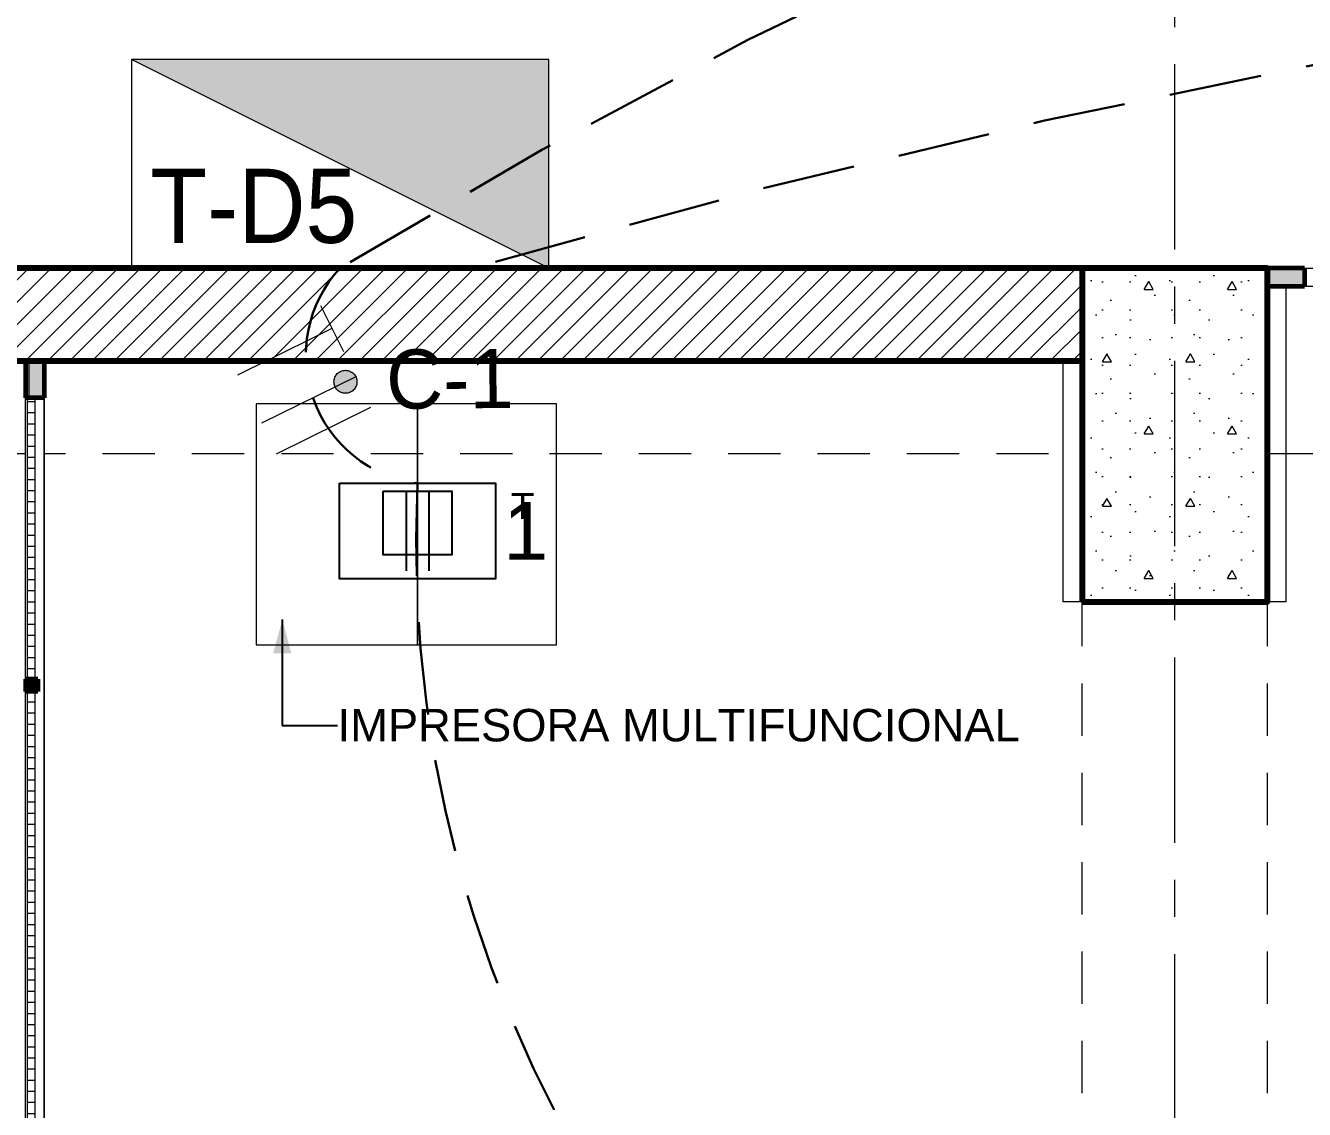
# Model space of a CAD drawing. Header units: inches. Extents: x -19 to 5698, y -728 to 92.
# Drawn here: x 219.22 to 222.67, y 15.131 to 18.054 of the extents above; entities that cross this region are included whole.
import ezdxf

# ---------------------------------------------------------------- set-up
doc = ezdxf.new("R2010")
doc.units = ezdxf.units.IN
doc.header["$MEASUREMENT"] = 0
doc.set_wipeout_variables(frame=1)
for name, pattern in [('CONTINUA', [0]), ('HIDDEN', [0.375, 0.25, -0.125]), ('Hidden Line', [0.195611, 0.141111, -0.0545]), ('Punto & Raya', [0.65, 0.5, -0.075, 0, -0.075]), ('RAYITAS', [0.375, 0.25, -0.125]), ('Wipeout_Contour', [1, 0, -1])]:
    doc.linetypes.add(name, pattern=pattern)
doc.layers.get('0').update_dxf_attribs({"color": 61})
for name, color, linetype, lineweight in [('00 conduct tomacorr', 120, 'HIDDEN', 30), ('00 IE CKTO ILUMINACION', 3, 'Continuous', 50), ('00 IE LUZ EMERGENCIA', 253, 'Continuous', 0), ('sub tablero de distribucion', 184, 'Continuous', 9), ('T-TECHO-E', 150, 'Continuous', 20), ('T.S.', 61, 'Continuous', 25), ('textos', 7, 'Continuous', 5), ('TOMACORRIENTE', 22, 'RAYITAS', 9)]:
    doc.layers.add(name, color=color, linetype=linetype, lineweight=lineweight)
for name, color, linetype in [('02 _ ARQ _ ALB _ Ejes Generales', 251, 'Continuous'), ('02 _ ARQ _ ALB _ Mobiliario', 7, 'Continuous'), ('02 _ ARQ _ ZON _ Espacio.3D', 7, 'Continuous'), ('08 _ STR _ EXT _ 06 Columnas', 7, 'Continuous'), ('08 _ STR _ EXT _ 09 Vigas', 251, 'Continuous'), ('Acabado - Muros', 7, 'Continuous'), ('Estructura - 04 MURO', 7, 'Continuous'), ('Notas - Etiquetas', 7, 'Continuous')]:
    doc.layers.add(name, color=color, linetype=linetype)
doc.styles.add('Annotative', font='arial.ttf')
doc.styles.add('Estilo_Generado_4', font='swisse.ttf')
doc.styles.add('SWISS', font='swisse.ttf')
doc.dimstyles.new('Estilo_Generado__8', dxfattribs={"dimtxt": 0.18, "dimasz": 0.0912, "dimexe": 0.18, "dimexo": 0.0625, "dimgap": 0, "dimtad": 0, "dimtih": 1, "dimtoh": 1, "dimdec": 4, "dimzin": 0, "dimdsep": 46, "dimcen": 0.09, "dimadec": 0, "dimazin": 0, "dimtfac": 1, "dimtdec": 4, "dimtmove": 0, "dimatfit": 3, "dimldrblk": 'ARROWHEAD_5', "dimfxl": 1, "dimtolj": 1, "dimtzin": 0, "dimarcsym": 0})
pattern_1 = [(0, (185.000038, 1e-08), (0, 0.030000001), [])]

# ---------------------------------------------------------------- blocks, each defined once
blk = doc.blocks.new('ARROWHEAD_5')
at = {"linetype": 'Continuous', "lineweight": 0}
blk.add_hatch(color=0, dxfattribs=at).paths.add_polyline_path([(-1, 0.2679), (0, 0), (-1, -0.2679)])
at = {"color": 0, "linetype": 'Continuous', "lineweight": 0}
blk.add_line((0, 0), (-1, 0), dxfattribs=at)
blk = doc.blocks.new('TD')
blk.add_hatch(color=256).paths.add_polyline_path([(-0.6185, 0.813), (-0.6185, 0.2502), (0.507, 0.2502)])
blk.add_line((-0.6185, 0.813), (0.507, 0.2502))
blk.add_lwpolyline([(-0.6185, 0.2502), (0.507, 0.2502), (0.507, 0.813), (-0.6185, 0.813)], close=True)
blk = doc.blocks.new('T.S.')
for p, q in [((2755.0914, 1630.1123), (2755.0914, 1629.8975)), ((2755.153, 1630.1123), (2755.153, 1629.8975))]:
    blk.add_line(p, q)
for points in [[(2754.9116, 1630.1338), (2755.3328, 1630.1338), (2755.3328, 1629.8758), (2754.9116, 1629.8758)], [(2755.0298, 1630.1123), (2755.2146, 1630.1123), (2755.2146, 1629.9403), (2755.0298, 1629.9403)]]:
    blk.add_lwpolyline(points, close=True)
at = {"color": 3, "insert": (2755.3768, 1630.1075), "char_height": 0.07, "attachment_point": 1}
blk.add_mtext_dynamic_manual_height_columns('{\\fVerdana|b0|i0|c0|p34;\\C1;T}', width=0.044429, gutter_width=12.5, heights=[0], dxfattribs=at)
blk = doc.blocks.new('a')
at = {"layer": 'TOMACORRIENTE', "ltscale": 0.05}
h = blk.add_hatch(color=4, dxfattribs=at)
edge = h.paths.add_edge_path()
edge.add_arc((0, 0.0752), 0.0211, 0, 360)
at = {"layer": 'TOMACORRIENTE', "color": 4}
for p, q in [((-0.1455, 0.0963), (-0.0515, 0.0963)), ((-0.0985, 0.0963), (-0.0985, -0.0966)), ((0, 0.0963), (0, -0.0963)), ((0.0623, -0.0963), (0.0623, 0.0963))]:
    blk.add_line(p, q, dxfattribs=at)
blk.add_circle((0, 0.0752), 0.0211, dxfattribs=at)
blk = doc.blocks.new('CABLE 3FACE')
at = {"layer": 'T-TECHO-E', "rotation": 59.94170052614085}
blk.add_blockref('a', (0, 0), dxfattribs=at)

msp = doc.modelspace()

# ---------------------------------------------------------------- hatches: boundary and pattern name
at = {"layer": 'Acabado - Muros', "linetype": 'Continuous', "lineweight": 0}
msp.add_hatch(color=254, dxfattribs=at).paths.add_polyline_path([(222.67, 17.4), (222.57, 17.4), (222.57, 17.35), (222.67, 17.35)])

# ---------------------------------------------------------------- linework, layer by layer
at = {"layer": '00 conduct tomacorr'}
msp.add_arc((223.5916, 16.657, 0.0005), 3.3183, 177.1914, 218.0689, dxfattribs=at)
at = {"layer": '02 _ ARQ _ ALB _ Ejes Generales', "color": 251, "linetype": 'Punto & Raya', "lineweight": 13, "true_color": 0x636466}
msp.add_line((222.32, 3.05), (222.32, 44.9), dxfattribs=at)
at = {"layer": '02 _ ARQ _ ALB _ Mobiliario', "color": 175, "linetype": 'Continuous', "lineweight": 13, "flags": 128}
for points in [[(220.2772, 17.0342), (219.8422, 17.0342), (219.8422, 16.3842), (220.2772, 16.3842)], [(220.2772, 17.0342), (220.2772, 16.3842), (220.6522, 16.3842), (220.6522, 17.0342)]]:
    msp.add_lwpolyline(points, close=True, dxfattribs=at)
at = {"layer": '02 _ ARQ _ ZON _ Espacio.3D', "color": 254, "linetype": 'Continuous', "lineweight": 0, "flags": 128}
for points in [[(205.07, 17.4), (229.57, 17.4), (229.57, 16.25), (230.77, 16.25), (230.77, 15.5372), (232.42, 15.5372), (232.42, 15.1499), (233.32, 15.1499), (233.3204, 17.1), (232.82, 17.1), (232.82, 19.05), (230.67, 19.05), (230.67, 20.35), (231.67, 20.35), (231.67, 22.25), (231.17, 22.25), (231.17, 22.7), (231.67, 22.7), (231.67, 24.4), (231.17, 24.4), (231.17, 24.85), (231.67, 24.85), (231.67, 29.7), (208.07, 29.7)], [(229.07, 16.9), (228.27, 16.9), (228.27, 17.35), (222.6196, 17.35), (222.6196, 17.15), (222.6196, 16.5), (222.0196, 16.5), (222.0196, 17.15), (219.27, 17.15), (219.27, 7.35), (221.87, 7.35), (221.87, 7.7), (222.07, 7.7), (222.07, 8.1), (222.57, 8.1), (222.57, 7.7), (222.77, 7.7), (222.77, 7.2), (222.27, 7.2), (222.27, 4.9463)]]:
    msp.add_lwpolyline(points, dxfattribs=at)
msp.add_lwpolyline([(212.17, 7.7005), (212.2252, 7.7005), (212.225, 6.2005), (216.8495, 6.1997), (216.8495, 7.6997), (217.0795, 7.6996), (217.0796, 7.6996), (217.0795, 7.35), (219.2295, 7.35), (219.2295, 17.15), (215.57, 17.15), (215.57, 16.9), (215.57, 16.5), (215.07, 16.5), (215.07, 16.9), (215.07, 17.3496), (212.17, 17.3496)], close=True, dxfattribs=at)
at = {"layer": '08 _ STR _ EXT _ 09 Vigas', "color": 251, "linetype": 'Hidden Line', "lineweight": 13, "true_color": 0x636466}
for p, q in [((215.57, 16.9), (222.07, 16.9)), ((222.07, 7.7), (222.07, 16.9)), ((222.57, 16.9), (229.07, 16.9)), ((222.57, 7.7), (222.57, 16.9))]:
    msp.add_line(p, q, dxfattribs=at)
at = {"layer": 'Acabado - Muros', "color": 7, "linetype": 'Continuous', "lineweight": 60}
for p, q in [((222.57, 17.4), (222.57, 17.35)), ((222.67, 17.4), (222.57, 17.4)), ((222.67, 17.4), (222.67, 17.35)), ((222.67, 17.35), (222.57, 17.35))]:
    msp.add_line(p, q, dxfattribs=at)

# ---------------------------------------------------------------- block references
at = {"layer": 'T.S.'}
msp.add_blockref('T.S.', (-2534.8449, -1613.3141), dxfattribs=at)

# ---------------------------------------------------------------- texts
at = {"layer": '00 IE LUZ EMERGENCIA', "style": 'Annotative'}
msp.add_attdef('1', (220.5089, 16.6132, 0), '', height=0.1562, dxfattribs=at)
at = {"layer": 'Notas - Etiquetas', "color": 5, "linetype": 'Continuous', "lineweight": 35, "insert": (220.0617, 16.1666), "char_height": 0.0875, "attachment_point": 4, "style": 'Estilo_Generado_4'}
msp.add_mtext('\\A1;{\\pql;\\fSwis721 Ex BT|b0|i0|c0|p34;IMPRESORA MULTIFUNCIONAL}', dxfattribs=at)
at = {"layer": 'textos', "style": 'SWISS', "width": 0.9}
msp.add_text('T-D5', height=0.2, dxfattribs=at).set_placement((219.5564, 17.4679))

# ---------------------------------------------------------------- leaders
at = {"layer": 'Notas - Etiquetas', "color": 144, "linetype": 'Continuous', "lineweight": 13, "annotation_type": 0, "has_hookline": 1, "hookline_direction": 0, "text_width": 2.0495}
msp.add_leader([(219.9126, 16.4523), (219.9126, 16.1666), (220.0617, 16.1666)], dimstyle='Estilo_Generado__8', dxfattribs=at)

# ---------------------------------------------------------------- next in the draw order: wipeouts: each hides what was drawn before it
at = {"color": 254, "linetype": 'Wipeout_Contour', "lineweight": 0, "ltscale": 9854.328176}
msp.add_wipeout([(219.22, 16.2584), (219.22, 14.1249), (219.27, 14.1249), (219.27, 16.2749), (219.253, 16.2749), (219.253, 16.2584)], dxfattribs=at).dxf.layer = 'Acabado - Muros'
at = {"color": 254, "linetype": 'Wipeout_Contour', "lineweight": 0, "ltscale": 6568.115913}
msp.add_wipeout([(215.57, 17.4), (215.57, 17.15), (222.07, 17.15), (222.07, 17.4)], dxfattribs=at).dxf.layer = 'Estructura - 04 MURO'

# ---------------------------------------------------------------- next in the draw order: hatches: boundary and pattern name
at = {"layer": '08 _ STR _ EXT _ 06 Columnas', "linetype": 'Continuous', "lineweight": 9}
h = msp.add_hatch(dxfattribs=at)
h.set_pattern_fill('HORMIGÓN_EN_MASA_0002', style=0, pattern_type=2)
h.set_pattern_definition([(0, (185.00004, 1e-08), (0, 0.3897114), [0.024375, -0.200625]), (0, (185.11254, 0.19486), (0, 0.3897114), [0.024375, -0.200625]), (60, (185.00004, 1e-08), (-0.3375, 0.1948557), [0.024375, -0.200625]), (60, (185.22504, 1e-08), (-0.3375, 0.1948557), [0.024375, -0.200625]), (120, (185.0244, 1e-08), (0.3375, 0.1948557), [0.024375, -0.200625]), (120, (185.2494, 1e-08), (0.3375, 0.1948557), [0.024375, -0.200625]), (0, (185.00004, 0.0375), (0, 0.075), [0, -0.075, 0, -0.1125]), (45, (185.03754, 0.0375), (-0.05303301, 0.05303301), [0, -0.05625, 0, -0.09375])])
h.paths.add_polyline_path([(222.07, 16.5), (222.57, 16.5), (222.57, 17.4), (222.07, 17.4)])
at = {"layer": 'Estructura - 04 MURO', "linetype": 'Continuous', "lineweight": 5}
h = msp.add_hatch(dxfattribs=at)
h.set_pattern_fill('LADRILLO_COMÚN_0002', color=250, style=0, pattern_type=2)
h.set_pattern_definition([(45, (185.00004, 1e-08), (-0.03005204, 0.03005204), [])])
h.paths.add_polyline_path([(215.57, 17.4), (215.57, 17.15), (222.07, 17.15), (222.07, 17.4)])

# ---------------------------------------------------------------- next in the draw order: linework, layer by layer
at = {"layer": '00 conduct tomacorr'}
for centre, radius, start, end in [((228.4775, 3.6547, 0.0001), 16.1135, 85.7865, 121.45731), ((227.3117, -6.1009, -0.0006), 24.4885, 76.64059, 106.32724), ((220.3235, 17.164), 0.3475, 137.2158, 262.3576)]:
    msp.add_arc(centre, radius, start, end, dxfattribs=at)
at = {"layer": '08 _ STR _ EXT _ 06 Columnas', "color": 7, "linetype": 'Continuous', "lineweight": 80, "flags": 128}
msp.add_lwpolyline([(222.07, 16.5), (222.57, 16.5), (222.57, 17.4), (222.07, 17.4)], close=True, dxfattribs=at)
at = {"layer": '08 _ STR _ EXT _ 09 Vigas', "color": 251, "linetype": 'Hidden Line', "lineweight": 13, "true_color": 0x636466}
for p, q in [((215.57, 17.4), (229.07, 17.4)), ((222.57, 17.4), (222.07, 17.4))]:
    msp.add_line(p, q, dxfattribs=at)
at = {"layer": 'Acabado - Muros', "color": 7, "linetype": 'Continuous', "lineweight": 60}
msp.add_line((219.27, 17.15), (219.22, 17.15), dxfattribs=at)
at = {"layer": 'Estructura - 04 MURO', "color": 7, "linetype": 'Continuous', "lineweight": 80, "flags": 128}
for points in [[(222.07, 17.4), (215.57, 17.4)], [(215.57, 17.15), (222.07, 17.15)]]:
    msp.add_lwpolyline(points, dxfattribs=at)

# ---------------------------------------------------------------- next in the draw order: block references
at = {"layer": '00 conduct tomacorr', "xscale": 1.472561226728429, "yscale": 1.472561226728429, "zscale": 1.472561226728429, "rotation": 236.3371900438683}
msp.add_blockref('CABLE 3FACE', (219.9837, 17.0442), dxfattribs=at)
at = {"layer": 'sub tablero de distribucion', "linetype": 'Continuous', "lineweight": 0, "rotation": 179.9999999999811}
msp.add_blockref('TD', (220.0127, 18.213), dxfattribs=at)

# ---------------------------------------------------------------- next in the draw order: texts
at = {"layer": '00 IE CKTO ILUMINACION', "color": 4, "linetype": 'CONTINUA', "lineweight": 15}
msp.add_text('C-1', height=0.15962, rotation=0.3836, dxfattribs=at).set_placement((220.1931, 17.0204))

# ---------------------------------------------------------------- next in the draw order: wipeouts: each hides what was drawn before it
at = {"color": 254, "linetype": 'Wipeout_Contour', "lineweight": 0, "ltscale": 9854.365063}
msp.add_wipeout([(219.27, 17.05), (219.22, 17.05), (219.22, 16.2914), (219.253, 16.2914), (219.253, 16.2749), (219.27, 16.2749)], dxfattribs=at).dxf.layer = 'Acabado - Muros'

# ---------------------------------------------------------------- next in the draw order: linework, layer by layer
at = {"layer": 'Acabado - Muros', "color": 7, "linetype": 'Continuous', "lineweight": 60}
msp.add_line((219.27, 17.15), (219.27, 17.05), dxfattribs=at)
at = {"layer": 'Acabado - Muros', "color": 251, "linetype": 'Continuous', "lineweight": 13, "flags": 128}
for points in [[(219.22, 16.2914), (219.22, 17.05)], [(219.27, 14.1249), (219.27, 16.2749), (219.27, 17.05)], [(219.22, 14.1249), (219.22, 16.2584)]]:
    msp.add_lwpolyline(points, dxfattribs=at)

# ---------------------------------------------------------------- next in the draw order: wipeouts: each hides what was drawn before it
at = {"color": 254, "linetype": 'Wipeout_Contour', "lineweight": 0, "ltscale": 6569.751064}
msp.add_wipeout([(219.225, 17.05), (219.225, 16.2914), (219.245, 16.2914), (219.245, 17.05)], dxfattribs=at).dxf.layer = 'Acabado - Muros'
at = {"color": 254, "linetype": 'Wipeout_Contour', "lineweight": 0, "ltscale": 6569.694883}
msp.add_wipeout([(219.225, 16.2584), (219.225, 14.1249), (219.245, 14.1249), (219.245, 16.2584)], dxfattribs=at).dxf.layer = 'Acabado - Muros'

# ---------------------------------------------------------------- next in the draw order: hatches: boundary and pattern name
at = {"layer": 'Acabado - Muros', "linetype": 'Continuous', "lineweight": 0}
for points in [[(219.22, 17.05), (219.27, 17.05), (219.27, 17.15), (219.22, 17.15)], [(219.253, 16.2914), (219.22, 16.2914), (219.22, 16.2584), (219.253, 16.2584)]]:
    msp.add_hatch(color=254, dxfattribs=at).paths.add_polyline_path(points)
h = msp.add_hatch(dxfattribs=at)
h.set_pattern_fill('CONTRACHAPADO_0002', color=254, style=0, pattern_type=2)
h.set_pattern_definition(pattern_1)
h.paths.add_polyline_path([(219.225, 17.05), (219.225, 16.2914), (219.245, 16.2914), (219.245, 17.05)])
h = msp.add_hatch(dxfattribs=at)
h.set_pattern_fill('CONTRACHAPADO_0002', color=254, style=0, pattern_type=2)
h.set_pattern_definition(pattern_1)
h.paths.add_polyline_path([(219.225, 16.2584), (219.225, 14.1249), (219.245, 14.1249), (219.245, 16.2584)])

# ---------------------------------------------------------------- next in the draw order: linework, layer by layer
at = {"layer": 'Acabado - Muros', "color": 7, "linetype": 'Continuous', "lineweight": 60}
for p, q in [((219.22, 17.15), (219.22, 17.05)), ((219.27, 17.05), (219.22, 17.05)), ((219.22, 16.2914), (219.22, 16.2584)), ((219.253, 16.2914), (219.22, 16.2914)), ((219.253, 16.2914), (219.253, 16.2584)), ((219.253, 16.2584), (219.22, 16.2584))]:
    msp.add_line(p, q, dxfattribs=at)
at = {"layer": 'Acabado - Muros', "color": 7, "linetype": 'Continuous', "lineweight": 13, "flags": 128}
for points in [[(219.225, 17.05), (219.245, 17.05), (219.245, 16.2914), (219.225, 16.2914)], [(219.225, 16.2584), (219.245, 16.2584), (219.245, 14.1249), (219.225, 14.1249)]]:
    msp.add_lwpolyline(points, close=True, dxfattribs=at)

doc.saveas('drawing.dxf')
